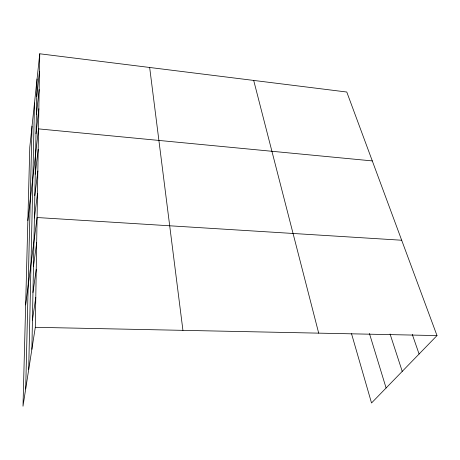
<?xml version="1.0" encoding="UTF-8"?>
<svg xmlns="http://www.w3.org/2000/svg" width="460" height="460" viewBox="0 0 460 460"><rect width="100%" height="100%" fill="white"/><g stroke="black" fill="none" stroke-linecap="round" stroke-linejoin="round"><path stroke-width="0.69" d="M39.75 53.785L29.785 147.211L23 406.214L35.299 327.307L39.75 53.785L346.782 92.023L437 335.581L371.53 402.983L351.52 333.678M31.878 349.272L37.059 78.999M28.692 369.685L34.5 102.971M25.685 388.982L32.033 126.115M36.725 96.456L39.462 71.26M36.374 114.712L39.169 89.556M36.006 133.82L38.853 108.744M27.864 220.541L38.525 128.88L372.301 160.914M35.236 174.202L38.191 149.402M34.822 195.563L37.841 170.965M34.396 217.988L37.473 193.643M25.651 304.905L37.087 217.528L401.683 240.235M33.465 266.369L36.679 242.725M32.965 292.514L36.242 269.33M32.436 320.108L35.788 297.482M35.299 327.307L437 335.581M412.263 334.345L419.089 354.022M390.063 334.006L402.235 371.375M369.42 333.454L386.101 387.975M253.696 80.431L318.688 333.143M149.661 67.471L182.93 330.349"/></g></svg>
